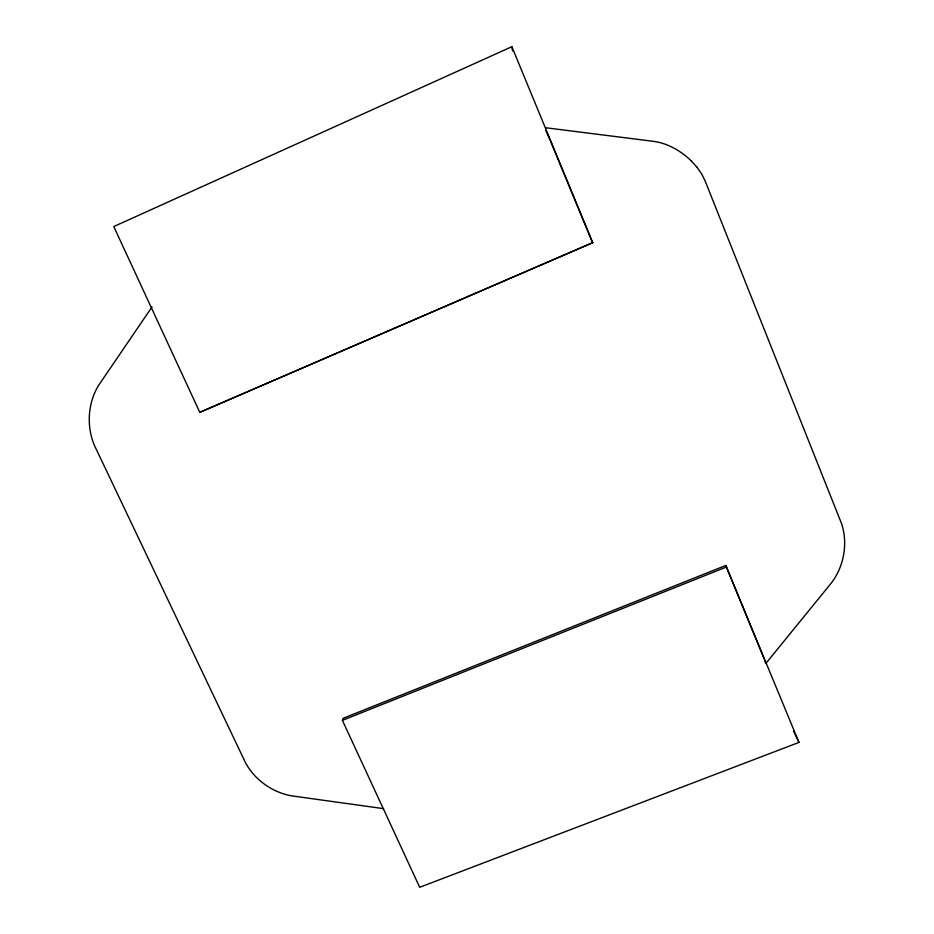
<?xml version="1.0" encoding="UTF-8"?>
<svg xmlns="http://www.w3.org/2000/svg" width="934" height="934" viewBox="0 0 934 934"><rect width="100%" height="100%" fill="white"/><g stroke="black" fill="none" stroke-linecap="round" stroke-linejoin="round"><path stroke-width="1.4" d="M342.404 720.359L343.222 718.269L725.788 565.455L798.979 742.402L419.693 887.3L342.404 720.359L726.57 566.973M152.044 306.901L98.525 385.485C87.773 403.184 86.36 426.371 94.416 445.401L245.467 762.646C254.655 779.832 272.273 792.312 291.385 795.815L383.676 808.657M199.794 412.338L592.728 242.665L199.794 412.338L113.773 226.553L511.855 46.7L592.728 242.665M545.631 127.736L654.372 141.454C668.452 143.602 681.19 151.18 691.335 160.975M696.916 167.174L701.738 174.074L705.112 180.869L841.382 523.18C848.224 542.958 844.091 566.109 831.529 582.769L765.775 663.549L764.479 659.789M691.137 160.753L697.091 167.361M793.491 731.112L798.979 742.402M545.783 130.491L550.184 140.415M550.745 141.699L592.506 242.536M725.788 565.455L764.024 658.587M511.855 46.7L512.614 50.996"/></g></svg>
